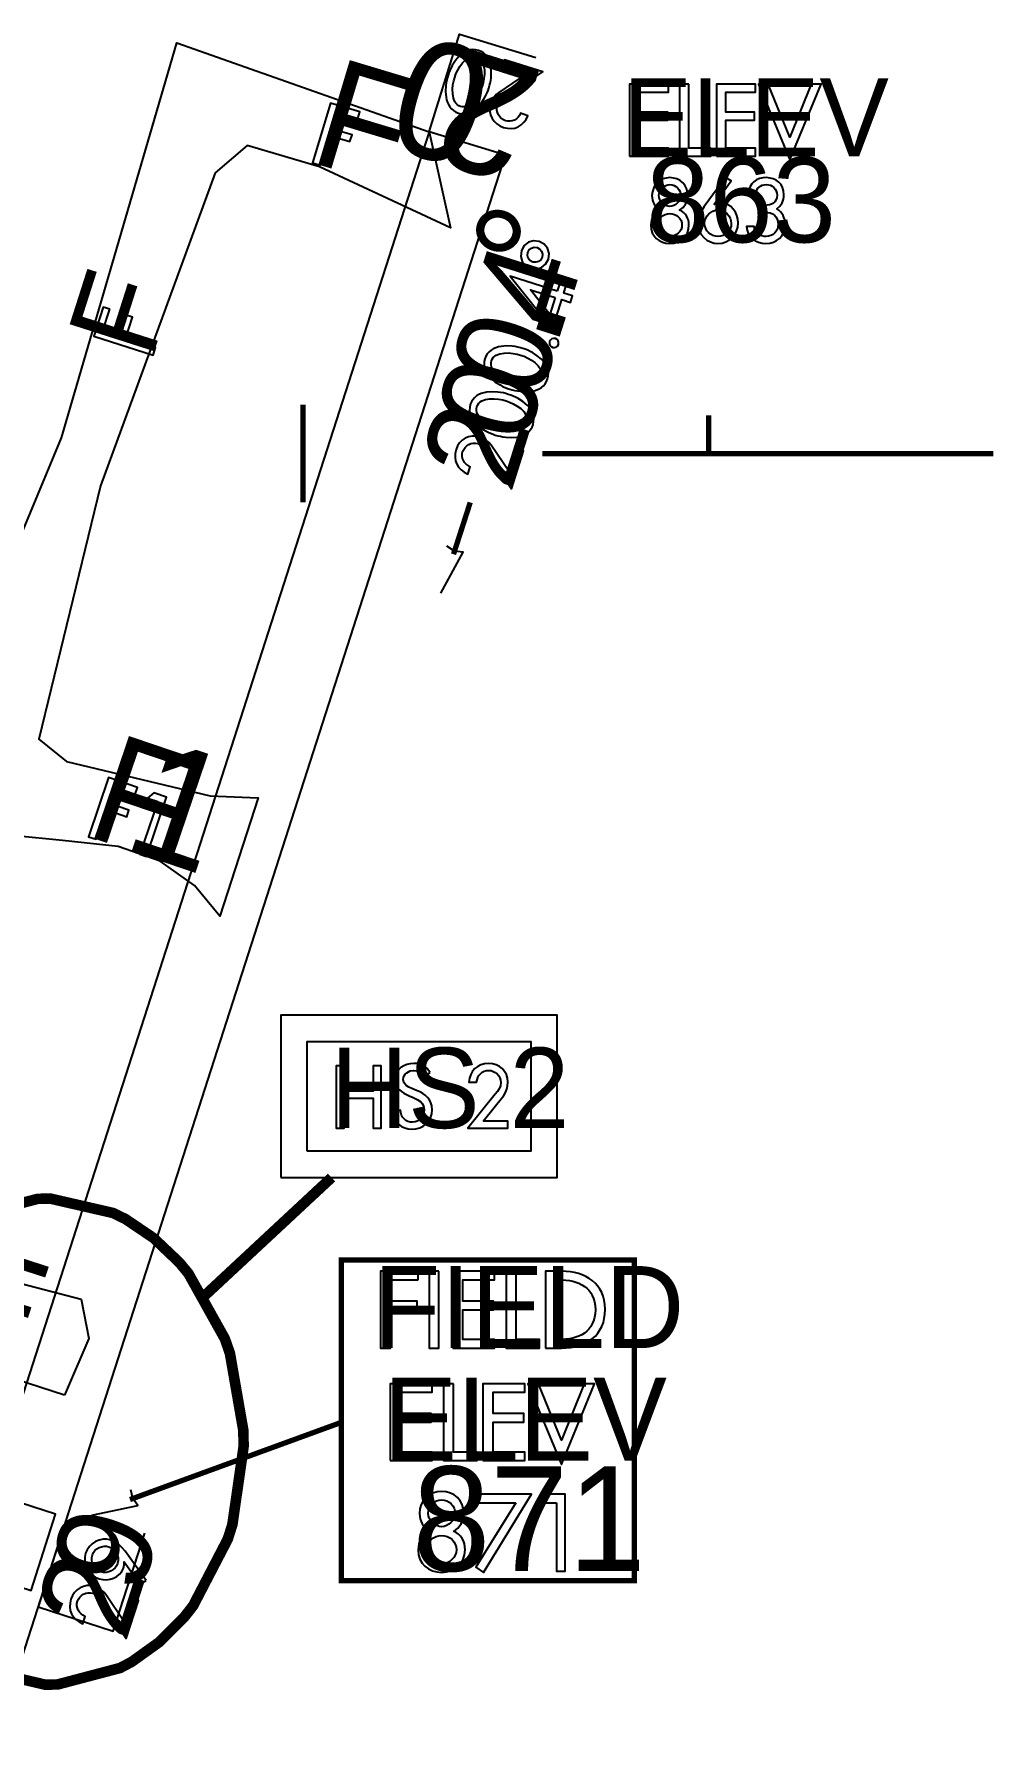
# Model space of a CAD drawing. Extents: x 0.25 to 5.47, y 0.33 to 5.65.
# Drawn here: x 4.146 to 5.13, y 3.494 to 5.235 of the extents above; entities that cross this region are included whole.
import ezdxf

# ---------------------------------------------------------------- set-up
doc = ezdxf.new("R2010")
doc.units = 0
doc.header["$MEASUREMENT"] = 0

msp = doc.modelspace()

# ---------------------------------------------------------------- linework, layer by layer
at = {"color": 254}
for points in [[(4.07124, 4.57487), (4.17432, 4.82194), (4.29221, 5.22586), (4.55013, 5.13487), (4.57221, 5.03678), (4.43821, 5.0989), (4.36415, 5.12082), (4.33128, 5.09278), (4.21431, 4.77289), (4.15126, 4.51389), (4.17931, 4.491), (4.32622, 4.45594), (4.37528, 4.45389), (4.33626, 4.3329), (4.31028, 4.36404), (4.27528, 4.38889), (4.23221, 4.40386), (4.17529, 4.41), (4.12722, 4.41499)], [(4.62819, 5.11083), (4.55013, 5.13487), (4.58128, 5.23486), (4.65918, 5.21083)], [(4.17725, 3.84304), (3.79139, 3.96804)], [(4.12528, 3.95904), (4.19428, 3.94097), (4.20221, 3.90099), (4.17725, 3.84304)], [(4.18261, 3.7264), (4.15056, 3.62625), (4.22721, 3.60151), (4.25944, 3.70167)]]:
    msp.add_lwpolyline(points, dxfattribs=at)
at = {"color": 0}
for points in [[(4.60053, 5.21804), (4.59765, 5.21875), (4.59483, 5.21892), (4.59224, 5.21858), (4.58974, 5.21804), (4.58724, 5.21696), (4.58501, 5.21556), (4.58279, 5.21386), (4.58068, 5.21197), (4.5771, 5.20763), (4.57389, 5.20281), (4.57264, 5.20014), (4.5715, 5.19764), (4.57042, 5.19515), (4.56961, 5.19276), (4.5689, 5.19026), (4.56836, 5.18767), (4.56776, 5.18485), (4.56739, 5.18207), (4.56706, 5.17626), (4.56749, 5.17042), (4.56803, 5.16764), (4.5689, 5.16499), (4.56999, 5.16265), (4.5714, 5.16026), (4.57308, 5.15831), (4.57514, 5.15653), (4.57747, 5.155), (4.58029, 5.15386), (4.58317, 5.15321), (4.58599, 5.15306), (4.5886, 5.15332), (4.59125, 5.15403), (4.59358, 5.15517), (4.59597, 5.15653), (4.59819, 5.15821), (4.60015, 5.16015), (4.60389, 5.16461), (4.60693, 5.1696), (4.60835, 5.1721), (4.60943, 5.17458), (4.6104, 5.17708), (4.61128, 5.17958), (4.61208, 5.18207), (4.61263, 5.18457), (4.61317, 5.18733), (4.6135, 5.19015), (4.61376, 5.19596), (4.61333, 5.20167), (4.61279, 5.20443), (4.61193, 5.20708), (4.61083, 5.20942), (4.60943, 5.21181), (4.60781, 5.21376), (4.60568, 5.21556), (4.60335, 5.21696), (4.60053, 5.21804)], [(4.58236, 5.16069), (4.58057, 5.16151), (4.57889, 5.16265), (4.57747, 5.16401), (4.57639, 5.16558), (4.57497, 5.16943), (4.57433, 5.17378), (4.57417, 5.17833), (4.5746, 5.18278), (4.57542, 5.18696), (4.57639, 5.19054), (4.57764, 5.19401), (4.57943, 5.19792), (4.58165, 5.20182), (4.58431, 5.2054), (4.58735, 5.2085), (4.59071, 5.21072), (4.5925, 5.21137), (4.59446, 5.21181), (4.5964, 5.21181), (4.59847, 5.21137), (4.60042, 5.21056), (4.60194, 5.20942), (4.60335, 5.20806), (4.60444, 5.20638), (4.60596, 5.20264), (4.60667, 5.19835), (4.60667, 5.1939), (4.60622, 5.18929), (4.60558, 5.18511), (4.6046, 5.18164), (4.60319, 5.17817), (4.60151, 5.17432), (4.59928, 5.17042), (4.59651, 5.16667), (4.59347, 5.16347), (4.59011, 5.16124), (4.58832, 5.16054), (4.58637, 5.16026), (4.58442, 5.16026), (4.58236, 5.16069)], [(4.64931, 5.19401), (4.62153, 5.17513), (4.61887, 5.1729), (4.61654, 5.17014), (4.61458, 5.1671), (4.61317, 5.16363), (4.61236, 5.15956), (4.61236, 5.15571), (4.61307, 5.15207), (4.61458, 5.1486), (4.61664, 5.14567), (4.61931, 5.14307), (4.6225, 5.14094), (4.62608, 5.13932), (4.63026, 5.13846), (4.63417, 5.13835), (4.63781, 5.13872), (4.64111, 5.13997), (4.64415, 5.14193), (4.64692, 5.14458), (4.64931, 5.14762), (4.65126, 5.15136), (4.64378, 5.15386), (4.64264, 5.15169), (4.64111, 5.14974), (4.63943, 5.14822), (4.63747, 5.14692), (4.63525, 5.14611), (4.63303, 5.14567), (4.63069, 5.14567), (4.62831, 5.14611), (4.62608, 5.14708), (4.62403, 5.14849), (4.62235, 5.15028), (4.6211, 5.15235), (4.62011, 5.15457), (4.61957, 5.15696), (4.61957, 5.15944), (4.62011, 5.16178), (4.62153, 5.16471), (4.62375, 5.16721), (4.62642, 5.16943), (4.62901, 5.17139), (4.66639, 5.19613), (4.62739, 5.20833), (4.62528, 5.20167), (4.64931, 5.19401)], [(4.75499, 5.10986), (4.79497, 5.10986), (4.79497, 5.11806), (4.7646, 5.11806), (4.7646, 5.14665), (4.79417, 5.14665), (4.79417, 5.15483), (4.7646, 5.15483), (4.7646, 5.17529), (4.79497, 5.17529), (4.79497, 5.18349), (4.75499, 5.18349), (4.75499, 5.10986)], [(4.81569, 5.18349), (4.8061, 5.18349), (4.8061, 5.10986), (4.83822, 5.10986), (4.83822, 5.11806), (4.81569, 5.11806), (4.81569, 5.18349)], [(4.84392, 5.10986), (4.884, 5.10986), (4.884, 5.11806), (4.85346, 5.11806), (4.85346, 5.14665), (4.88303, 5.14665), (4.88303, 5.15483), (4.85346, 5.15483), (4.85346, 5.17529), (4.884, 5.17529), (4.884, 5.18349), (4.84392, 5.18349), (4.84392, 5.10986)], [(4.89692, 5.18349), (4.88683, 5.18349), (4.91889, 5.10612), (4.95096, 5.18349), (4.94081, 5.18349), (4.91889, 5.12929), (4.89692, 5.18349)], [(4.47721, 5.14833), (4.47933, 5.15517), (4.44933, 5.16417), (4.43083, 5.10319), (4.43875, 5.10069), (4.44808, 5.13124), (4.46929, 5.12483), (4.4714, 5.13167), (4.44997, 5.13807), (4.45514, 5.155), (4.47721, 5.14833)], [(3.31044, 1.01557), (4.62819, 5.11083), (4.55013, 5.13487), (3.23236, 1.03944)], [(4.77696, 5.03961), (4.77724, 5.03543), (4.77832, 5.03168), (4.78017, 5.02849), (4.7825, 5.02572), (4.78543, 5.0236), (4.78874, 5.02192), (4.79237, 5.021), (4.79639, 5.02067), (4.80029, 5.021), (4.80404, 5.02192), (4.80735, 5.0236), (4.81011, 5.02572), (4.8125, 5.02849), (4.81429, 5.03168), (4.81543, 5.03543), (4.81581, 5.03961), (4.81569, 5.0421), (4.81526, 5.04443), (4.81446, 5.04665), (4.81347, 5.04889), (4.81207, 5.05067), (4.81044, 5.05236), (4.80849, 5.05376), (4.80626, 5.05485), (4.80985, 5.05751), (4.8125, 5.06099), (4.81347, 5.06293), (4.81418, 5.065), (4.81456, 5.06722), (4.81472, 5.06961), (4.81429, 5.07346), (4.81332, 5.07693), (4.81168, 5.08014), (4.80946, 5.08279), (4.80681, 5.08501), (4.8036, 5.08664), (4.80013, 5.08762), (4.79639, 5.08806), (4.79249, 5.08762), (4.78901, 5.08664), (4.78597, 5.08501), (4.78331, 5.08279), (4.78108, 5.08014), (4.77946, 5.07693), (4.77849, 5.07346), (4.77806, 5.06961), (4.77821, 5.06722), (4.7786, 5.065), (4.77929, 5.06293), (4.78017, 5.06099), (4.78276, 5.05751), (4.78614, 5.05485), (4.78401, 5.05376), (4.78207, 5.05236), (4.78054, 5.05067), (4.77929, 5.04889), (4.77821, 5.04665), (4.7775, 5.04443), (4.77707, 5.0421), (4.77696, 5.03961)], [(4.85308, 5.08806), (4.83128, 5.05832), (4.82889, 5.05447), (4.82682, 5.0504), (4.82596, 5.04818), (4.82542, 5.04596), (4.82497, 5.04362), (4.82487, 5.04124), (4.82531, 5.03711), (4.82656, 5.03321), (4.82844, 5.02974), (4.83111, 5.02669), (4.83415, 5.02414), (4.83778, 5.02225), (4.84153, 5.02111), (4.84554, 5.02067), (4.84988, 5.02111), (4.85374, 5.02235), (4.85721, 5.02431), (4.86029, 5.02681), (4.86279, 5.03), (4.86458, 5.03347), (4.86583, 5.03749), (4.86626, 5.04183), (4.86583, 5.04568), (4.86486, 5.04943), (4.86333, 5.05279), (4.86111, 5.05583), (4.85861, 5.05832), (4.85558, 5.06028), (4.85211, 5.06153), (4.84819, 5.06196), (4.845, 5.06168), (4.84196, 5.06054), (4.84179, 5.06071), (4.85889, 5.08458), (4.85308, 5.08806)], [(4.89361, 5.05251), (4.89638, 5.05251), (4.89903, 5.05208), (4.90136, 5.05111), (4.90332, 5.04969), (4.90483, 5.0479), (4.90608, 5.04568), (4.90679, 5.04308), (4.90707, 5.04025), (4.90679, 5.03776), (4.90625, 5.03543), (4.90517, 5.03321), (4.9036, 5.03142), (4.90181, 5.02983), (4.89974, 5.02875), (4.89735, 5.02806), (4.89486, 5.02778), (4.89264, 5.02794), (4.8904, 5.02849), (4.88846, 5.02929), (4.88667, 5.03043), (4.88514, 5.03196), (4.8839, 5.03364), (4.88292, 5.03569), (4.88249, 5.03792), (4.87472, 5.03792), (4.87528, 5.03418), (4.87651, 5.03082), (4.87847, 5.02778), (4.88086, 5.02528), (4.88374, 5.02333), (4.8871, 5.02192), (4.89057, 5.021), (4.89432, 5.02067), (4.89849, 5.021), (4.90224, 5.02192), (4.90554, 5.0236), (4.90847, 5.02582), (4.91081, 5.0286), (4.91265, 5.03196), (4.91374, 5.03569), (4.91417, 5.03988), (4.91401, 5.04237), (4.91374, 5.04486), (4.91303, 5.0471), (4.91211, 5.04932), (4.91097, 5.05126), (4.90944, 5.05306), (4.90776, 5.05458), (4.90571, 5.05599), (4.9089, 5.05875), (4.91114, 5.06207), (4.91194, 5.06401), (4.91249, 5.06614), (4.91292, 5.06836), (4.91303, 5.07053), (4.91265, 5.07443), (4.91168, 5.0779), (4.91, 5.08083), (4.90793, 5.08333), (4.90517, 5.08529), (4.90207, 5.08681), (4.89876, 5.08762), (4.89501, 5.08806), (4.89128, 5.08778), (4.88792, 5.08697), (4.88487, 5.08572), (4.88222, 5.08388), (4.88015, 5.08154), (4.87831, 5.07878), (4.87706, 5.07542), (4.87625, 5.07167), (4.88417, 5.07167), (4.8846, 5.07374), (4.88542, 5.07557), (4.88639, 5.0771), (4.88764, 5.07835), (4.88906, 5.07943), (4.89085, 5.08029), (4.89264, 5.08068), (4.89475, 5.08094), (4.89708, 5.08068), (4.89914, 5.08014), (4.9011, 5.07915), (4.90278, 5.07781), (4.90403, 5.07622), (4.90517, 5.07443), (4.90571, 5.07221), (4.90597, 5.06999), (4.90571, 5.06722), (4.90483, 5.065), (4.90375, 5.06332), (4.90224, 5.06196), (4.90028, 5.06082), (4.89822, 5.06011), (4.89583, 5.05974), (4.89333, 5.05957), (4.89361, 5.05251)], [(4.79639, 5.08094), (4.79861, 5.08068), (4.80067, 5.08003), (4.80251, 5.07904), (4.80414, 5.07764), (4.80556, 5.07596), (4.80664, 5.074), (4.80735, 5.07194), (4.80761, 5.06961), (4.80735, 5.06765), (4.80664, 5.06569), (4.80556, 5.06375), (4.80404, 5.06207), (4.80236, 5.06054), (4.8004, 5.05946), (4.79844, 5.05875), (4.79639, 5.05849), (4.79432, 5.05875), (4.79221, 5.05946), (4.79042, 5.06054), (4.78874, 5.06207), (4.78722, 5.06375), (4.78614, 5.06569), (4.78543, 5.06765), (4.78515, 5.06961), (4.78543, 5.07194), (4.78614, 5.074), (4.78711, 5.07596), (4.78847, 5.07764), (4.79015, 5.07904), (4.7921, 5.08003), (4.79417, 5.08068), (4.79639, 5.08094)], [(4.79639, 5.05138), (4.79878, 5.05111), (4.801, 5.0504), (4.80317, 5.04943), (4.80501, 5.0479), (4.80653, 5.04622), (4.80778, 5.04417), (4.80849, 5.04194), (4.80875, 5.03961), (4.80849, 5.03722), (4.80778, 5.035), (4.80653, 5.03304), (4.80501, 5.03125), (4.80306, 5.02983), (4.801, 5.02875), (4.79878, 5.02806), (4.79639, 5.02778), (4.79406, 5.02806), (4.79183, 5.02875), (4.78971, 5.02983), (4.78776, 5.03125), (4.78624, 5.03304), (4.785, 5.035), (4.78418, 5.03722), (4.78401, 5.03961), (4.78418, 5.04194), (4.785, 5.04417), (4.78624, 5.04622), (4.78776, 5.0479), (4.78961, 5.04943), (4.79167, 5.0504), (4.79406, 5.05111), (4.79639, 5.05138)], [(4.84554, 5.02778), (4.84293, 5.02806), (4.84028, 5.02886), (4.83806, 5.03017), (4.83599, 5.03179), (4.83431, 5.03375), (4.83306, 5.03614), (4.83225, 5.03874), (4.83192, 5.04139), (4.83225, 5.04406), (4.83306, 5.04656), (4.83442, 5.04878), (4.8361, 5.05083), (4.83822, 5.05251), (4.84044, 5.05376), (4.84293, 5.05458), (4.84554, 5.05485), (4.84804, 5.05474), (4.85053, 5.05387), (4.85275, 5.05263), (4.85487, 5.051), (4.85667, 5.04889), (4.85792, 5.04656), (4.85872, 5.04389), (4.85915, 5.04096), (4.85889, 5.03836), (4.85807, 5.03581), (4.85667, 5.03364), (4.85499, 5.03168), (4.85292, 5.03), (4.85069, 5.02875), (4.84819, 5.02806), (4.84554, 5.02778)], [(4.64458, 5.01335), (4.64388, 5.00749), (4.6454, 5.00239), (4.64887, 4.99804), (4.65403, 4.99528), (4.65989, 4.99457), (4.66515, 4.9961), (4.66932, 4.99946), (4.6721, 5.00456), (4.67279, 5.01058), (4.67139, 5.01585), (4.66792, 5.02001), (4.66276, 5.02279), (4.65696, 5.02349), (4.65169, 5.02208), (4.64735, 5.01861), (4.64458, 5.01335)], [(4.66569, 5.00667), (4.66428, 5.00401), (4.66194, 5.00222), (4.65918, 5.00142), (4.65608, 5.00168), (4.65332, 5.00319), (4.65153, 5.00553), (4.65072, 5.00836), (4.65099, 5.01139), (4.6525, 5.01406), (4.65483, 5.01594), (4.65767, 5.01682), (4.66069, 5.01639), (4.66347, 5.01497), (4.66525, 5.01264), (4.66596, 5.00971), (4.66569, 5.00667)], [(4.68126, 4.97206), (4.63303, 4.98736), (4.67626, 4.93306), (4.68582, 4.96322), (4.69488, 4.96029), (4.69694, 4.96707), (4.68793, 4.96983), (4.69015, 4.97694), (4.68349, 4.979), (4.68126, 4.97206)], [(4.67904, 4.96528), (4.67361, 4.94792), (4.65375, 4.97319), (4.65386, 4.97331), (4.67904, 4.96528)], [(4.22364, 4.95361), (4.21679, 4.95568), (4.20725, 4.926), (4.26807, 4.90653), (4.27056, 4.91444), (4.24013, 4.92404), (4.24696, 4.94526), (4.24029, 4.94749), (4.23346, 4.92626), (4.21653, 4.93164), (4.22364, 4.95361)], [(4.67139, 4.88238), (4.67193, 4.88525), (4.67219, 4.88807), (4.67193, 4.89068), (4.67122, 4.89318), (4.67014, 4.89567), (4.66889, 4.89789), (4.66721, 4.90012), (4.66525, 4.90224), (4.66081, 4.90582), (4.65597, 4.90901), (4.65349, 4.91026), (4.65099, 4.91151), (4.64849, 4.91249), (4.646, 4.91336), (4.64361, 4.91401), (4.64094, 4.91461), (4.63818, 4.91515), (4.63525, 4.91558), (4.62944, 4.91585), (4.62375, 4.91542), (4.62099, 4.91488), (4.61833, 4.91401), (4.61583, 4.91292), (4.61361, 4.91151), (4.61154, 4.90989), (4.60969, 4.90776), (4.60835, 4.90543), (4.60721, 4.90261), (4.60656, 4.89974), (4.60639, 4.89692), (4.60667, 4.89432), (4.60736, 4.89182), (4.60835, 4.88932), (4.60969, 4.88693), (4.61139, 4.88487), (4.61333, 4.88276), (4.61778, 4.87901), (4.62278, 4.87597), (4.62528, 4.87457), (4.62793, 4.87349), (4.63043, 4.8725), (4.63276, 4.87169), (4.63525, 4.87099), (4.63792, 4.87028), (4.64057, 4.86985), (4.64344, 4.86947), (4.64914, 4.86914), (4.65483, 4.86957), (4.65767, 4.87011), (4.66026, 4.87099), (4.66276, 4.87207), (4.66499, 4.87349), (4.6671, 4.87517), (4.66872, 4.87722), (4.67031, 4.87956), (4.67139, 4.88238)], [(4.61388, 4.90056), (4.61475, 4.9025), (4.61583, 4.90403), (4.61724, 4.90543), (4.61887, 4.90653), (4.62261, 4.90793), (4.62696, 4.90864), (4.63151, 4.90875), (4.63612, 4.90831), (4.64031, 4.9075), (4.64378, 4.90653), (4.64725, 4.90528), (4.6511, 4.90349), (4.655, 4.90126), (4.65875, 4.8986), (4.66178, 4.89556), (4.66401, 4.89219), (4.66471, 4.8904), (4.66499, 4.88846), (4.66499, 4.8865), (4.66461, 4.88444), (4.66374, 4.88249), (4.66265, 4.88097), (4.66124, 4.87956), (4.65972, 4.87847), (4.65582, 4.87706), (4.65169, 4.87625), (4.64708, 4.87625), (4.64264, 4.87668), (4.63846, 4.8775), (4.63487, 4.87847), (4.6314, 4.87972), (4.6275, 4.8814), (4.62358, 4.88374), (4.61985, 4.88639), (4.61681, 4.88943), (4.61458, 4.89279), (4.61388, 4.89458), (4.6135, 4.89654), (4.6135, 4.89849), (4.61388, 4.90056)], [(4.67344, 4.92031), (4.67333, 4.91835), (4.67378, 4.91667), (4.67486, 4.91515), (4.67654, 4.91428), (4.67833, 4.91417), (4.68012, 4.91461), (4.68153, 4.91569), (4.68251, 4.91737), (4.68261, 4.91932), (4.68207, 4.92096), (4.68099, 4.92236), (4.67947, 4.92333), (4.67751, 4.92344), (4.67583, 4.92307), (4.67443, 4.92182), (4.67344, 4.92031)], [(4.65653, 4.83539), (4.65707, 4.83832), (4.65733, 4.8411), (4.65707, 4.84375), (4.65642, 4.8464), (4.65543, 4.84874), (4.65403, 4.85113), (4.65235, 4.85335), (4.65039, 4.85525), (4.646, 4.85906), (4.64111, 4.86208), (4.63861, 4.8635), (4.63612, 4.86458), (4.63363, 4.86556), (4.63113, 4.86637), (4.62875, 4.86708), (4.62608, 4.86778), (4.62332, 4.86833), (4.62044, 4.8686), (4.61458, 4.86903), (4.60889, 4.86849), (4.60612, 4.86789), (4.60346, 4.86708), (4.60097, 4.8661), (4.59874, 4.86475), (4.59668, 4.8629), (4.59483, 4.86094), (4.59347, 4.85861), (4.59233, 4.85585), (4.59169, 4.85292), (4.59153, 4.85015), (4.59179, 4.8475), (4.5925, 4.84483), (4.59347, 4.8425), (4.59483, 4.84011), (4.59651, 4.83789), (4.59847, 4.83583), (4.60292, 4.83225), (4.60792, 4.82915), (4.6104, 4.82781), (4.61307, 4.82667), (4.61556, 4.82557), (4.61789, 4.82471), (4.62044, 4.824), (4.62304, 4.82346), (4.62571, 4.82292), (4.62864, 4.82249), (4.63433, 4.82221), (4.64014, 4.82275), (4.64279, 4.82335), (4.6454, 4.82417), (4.64789, 4.82531), (4.65012, 4.82667), (4.65224, 4.82835), (4.65386, 4.8304), (4.65543, 4.83279), (4.65653, 4.83539)], [(4.59901, 4.85374), (4.59988, 4.85558), (4.60097, 4.85721), (4.60238, 4.85861), (4.604, 4.8596), (4.60781, 4.86111), (4.61208, 4.86182), (4.61664, 4.86182), (4.62125, 4.86139), (4.62543, 4.86068), (4.6289, 4.85969), (4.63238, 4.85846), (4.63624, 4.85667), (4.64014, 4.85444), (4.64388, 4.85178), (4.64692, 4.84874), (4.64914, 4.84526), (4.64985, 4.84347), (4.65012, 4.84169), (4.65012, 4.83957), (4.64974, 4.83762), (4.64887, 4.83572), (4.64779, 4.83404), (4.64638, 4.83279), (4.64486, 4.83165), (4.64111, 4.83014), (4.63683, 4.82943), (4.63222, 4.82943), (4.62776, 4.82986), (4.62358, 4.83057), (4.62001, 4.83154), (4.61654, 4.83279), (4.61263, 4.83458), (4.60872, 4.83681), (4.60499, 4.83946), (4.60194, 4.8425), (4.59972, 4.84597), (4.59901, 4.84776), (4.59864, 4.84972), (4.59864, 4.85167), (4.59901, 4.85374)], [(4.63238, 4.78668), (4.61361, 4.81456), (4.61128, 4.81722), (4.60846, 4.81961), (4.60542, 4.8215), (4.60211, 4.82292), (4.59804, 4.82374), (4.59418, 4.82374), (4.59044, 4.82308), (4.58708, 4.8215), (4.58404, 4.81944), (4.58138, 4.81679), (4.57932, 4.81358), (4.57781, 4.80985), (4.57682, 4.80583), (4.57667, 4.80192), (4.57721, 4.79833), (4.57844, 4.79497), (4.58029, 4.79194), (4.5829, 4.78917), (4.5861, 4.78678), (4.58985, 4.78472), (4.59224, 4.79237), (4.59, 4.79346), (4.58822, 4.79486), (4.58653, 4.79665), (4.58529, 4.79861), (4.58442, 4.80083), (4.58404, 4.80306), (4.58404, 4.80539), (4.58442, 4.80778), (4.58556, 4.81), (4.58697, 4.81196), (4.5886, 4.81375), (4.59071, 4.815), (4.59293, 4.81597), (4.59526, 4.81651), (4.59776, 4.81651), (4.60026, 4.81597), (4.60319, 4.81456), (4.60568, 4.81233), (4.60781, 4.80974), (4.60969, 4.80697), (4.63444, 4.76975), (4.64681, 4.80875), (4.63997, 4.81082), (4.63238, 4.78668)], [(0.817762, 4.71983), (4.14318, 3.64307), (4.16818, 3.72114), (0.842774, 4.7979)], [(4.56222, 4.66292), (4.58512, 4.70486), (4.57622, 4.70594), (4.56819, 4.71099)], [(4.24972, 4.45763), (4.25196, 4.46446), (4.22239, 4.47444), (4.20182, 4.41401), (4.20975, 4.4114), (4.21983, 4.44168), (4.241, 4.43446), (4.24333, 4.44114), (4.22222, 4.44835), (4.22792, 4.46511), (4.24972, 4.45763)], [(4.27279, 4.44987), (4.25456, 4.39611), (4.26124, 4.39388), (4.28179, 4.45432), (4.26878, 4.45876), (4.26221, 4.45344), (4.27279, 4.44987)], [(4.53901, 3.96083), (4.53901, 3.96957), (4.50043, 3.96957), (4.50043, 3.89094), (4.51069, 3.89094), (4.51069, 3.93028), (4.53803, 3.93028), (4.53803, 3.93901), (4.51069, 3.93901), (4.51069, 3.96083), (4.53901, 3.96083)], [(4.56028, 3.96957), (4.55013, 3.96957), (4.55013, 3.89094), (4.56028, 3.89094), (4.56028, 3.96957)], [(4.57433, 3.89094), (4.61708, 3.89094), (4.61708, 3.89974), (4.58458, 3.89974), (4.58458, 3.93028), (4.6161, 3.93028), (4.6161, 3.93901), (4.58458, 3.93901), (4.58458, 3.96083), (4.61708, 3.96083), (4.61708, 3.96957), (4.57433, 3.96957), (4.57433, 3.89094)], [(4.63917, 3.96957), (4.6289, 3.96957), (4.6289, 3.89094), (4.66303, 3.89094), (4.66303, 3.89974), (4.63917, 3.89974), (4.63917, 3.96957)], [(4.66917, 3.89094), (4.68554, 3.89094), (4.69015, 3.89128), (4.69461, 3.89165), (4.69889, 3.89236), (4.7029, 3.89344), (4.70692, 3.89486), (4.71056, 3.89654), (4.71403, 3.89849), (4.71724, 3.90072), (4.72017, 3.90332), (4.72265, 3.90625), (4.72488, 3.90956), (4.72678, 3.91303), (4.72835, 3.9171), (4.72933, 3.92122), (4.72999, 3.92583), (4.73025, 3.93072), (4.72999, 3.93544), (4.72933, 3.94), (4.72819, 3.94401), (4.72667, 3.94792), (4.72488, 3.95139), (4.7225, 3.95458), (4.72, 3.95751), (4.71707, 3.96001), (4.71386, 3.96224), (4.71039, 3.96419), (4.70682, 3.96582), (4.7029, 3.96724), (4.69889, 3.96821), (4.69472, 3.96892), (4.69026, 3.96946), (4.68582, 3.96957), (4.66917, 3.96957), (4.66917, 3.89094)], [(4.67947, 3.96083), (4.68278, 3.96083), (4.68653, 3.96072), (4.69015, 3.96039), (4.69374, 3.96001), (4.6971, 3.95931), (4.70031, 3.95833), (4.70344, 3.95725), (4.70628, 3.95583), (4.70904, 3.95415), (4.71137, 3.95221), (4.7136, 3.95014), (4.71544, 3.94764), (4.71707, 3.94488), (4.71832, 3.94168), (4.71929, 3.93821), (4.71983, 3.93446), (4.72017, 3.93028), (4.71983, 3.92611), (4.71929, 3.92236), (4.71832, 3.91889), (4.71707, 3.91585), (4.71544, 3.91303), (4.7136, 3.91054), (4.71137, 3.90831), (4.70904, 3.90642), (4.70628, 3.90474), (4.70344, 3.90332), (4.70031, 3.90224), (4.6971, 3.90126), (4.69374, 3.90056), (4.69015, 3.90012), (4.68653, 3.89985), (4.68278, 3.89974), (4.67947, 3.89974), (4.67947, 3.96083)], [(4.51042, 3.7761), (4.55317, 3.7761), (4.55317, 3.78472), (4.52067, 3.78472), (4.52067, 3.81526), (4.55225, 3.81526), (4.55225, 3.824), (4.52067, 3.824), (4.52067, 3.84581), (4.55317, 3.84581), (4.55317, 3.8546), (4.51042, 3.8546), (4.51042, 3.7761)], [(4.57514, 3.8546), (4.565, 3.8546), (4.565, 3.7761), (4.59918, 3.7761), (4.59918, 3.78472), (4.57514, 3.78472), (4.57514, 3.8546)], [(4.60525, 3.7761), (4.64806, 3.7761), (4.64806, 3.78472), (4.61556, 3.78472), (4.61556, 3.81526), (4.64708, 3.81526), (4.64708, 3.824), (4.61556, 3.824), (4.61556, 3.84581), (4.64806, 3.84581), (4.64806, 3.8546), (4.60525, 3.8546), (4.60525, 3.7761)], [(4.66194, 3.8546), (4.6511, 3.8546), (4.68544, 3.77208), (4.71946, 3.8546), (4.70876, 3.8546), (4.68544, 3.79682), (4.66194, 3.8546)], [(4.20529, 3.72), (4.25222, 3.72999), (4.24724, 3.73708), (4.24528, 3.7461)], [(4.53901, 3.68485), (4.53944, 3.67974), (4.54085, 3.67513), (4.54308, 3.67122), (4.54596, 3.66792), (4.54958, 3.66515), (4.5536, 3.66319), (4.55821, 3.66211), (4.56304, 3.66168), (4.56793, 3.66211), (4.57237, 3.66319), (4.57656, 3.66515), (4.58003, 3.66792), (4.5829, 3.67122), (4.58512, 3.67513), (4.58653, 3.67974), (4.58697, 3.68485), (4.58681, 3.68793), (4.58626, 3.69081), (4.58529, 3.69374), (4.58404, 3.69624), (4.58236, 3.69862), (4.5804, 3.70068), (4.5779, 3.70236), (4.57531, 3.70361), (4.57958, 3.70692), (4.5829, 3.71126), (4.58404, 3.7136), (4.58485, 3.71625), (4.58539, 3.71892), (4.58556, 3.72179), (4.58512, 3.72667), (4.58388, 3.73096), (4.58182, 3.73486), (4.57915, 3.73807), (4.57585, 3.74083), (4.57194, 3.74278), (4.56765, 3.74403), (4.56304, 3.74447), (4.55832, 3.74403), (4.55404, 3.74278), (4.55013, 3.74083), (4.54682, 3.73807), (4.54417, 3.73486), (4.54221, 3.73096), (4.54085, 3.72667), (4.54042, 3.72179), (4.54069, 3.71892), (4.54112, 3.71625), (4.54194, 3.7136), (4.54308, 3.71126), (4.54622, 3.70692), (4.5504, 3.70361), (4.54779, 3.70236), (4.54542, 3.70068), (4.54346, 3.69862), (4.54194, 3.69624), (4.54069, 3.69374), (4.53971, 3.69081), (4.53917, 3.68793), (4.53901, 3.68485)], [(4.56304, 3.73583), (4.56569, 3.7354), (4.56819, 3.73469), (4.57053, 3.73335), (4.57264, 3.73167), (4.57433, 3.7296), (4.57568, 3.72721), (4.57656, 3.72472), (4.57682, 3.72179), (4.57656, 3.71946), (4.57557, 3.71696), (4.57433, 3.71474), (4.57249, 3.71262), (4.57042, 3.71083), (4.56803, 3.70942), (4.56554, 3.7085), (4.56304, 3.70817), (4.56044, 3.7085), (4.55794, 3.70942), (4.55572, 3.71083), (4.5535, 3.71262), (4.55181, 3.71474), (4.5504, 3.71696), (4.54943, 3.71946), (4.54915, 3.72179), (4.54943, 3.72472), (4.55029, 3.72721), (4.55165, 3.7296), (4.55333, 3.73167), (4.55539, 3.73335), (4.55778, 3.73469), (4.56028, 3.7354), (4.56304, 3.73583)], [(4.63872, 3.73292), (4.59804, 3.66694), (4.60568, 3.66168), (4.65474, 3.74154), (4.59804, 3.74154), (4.59804, 3.73292), (4.63872, 3.73292)], [(4.68039, 3.73292), (4.68039, 3.66303), (4.68918, 3.66303), (4.68918, 3.74154), (4.6721, 3.74154), (4.66667, 3.73292), (4.68039, 3.73292)], [(4.26085, 3.65349), (4.23931, 3.68332), (4.23639, 3.68679), (4.23307, 3.69), (4.23112, 3.69151), (4.22917, 3.69276), (4.22711, 3.69374), (4.22488, 3.69472), (4.22081, 3.69553), (4.21679, 3.69553), (4.21278, 3.69472), (4.20915, 3.69319), (4.20583, 3.69097), (4.2029, 3.68821), (4.20068, 3.68485), (4.199, 3.68126), (4.19808, 3.67708), (4.19808, 3.6729), (4.19889, 3.66906), (4.20042, 3.66542), (4.20264, 3.66211), (4.2054, 3.65918), (4.20888, 3.65679), (4.21289, 3.65517), (4.21669, 3.65429), (4.22043, 3.65403), (4.22418, 3.65457), (4.22765, 3.65571), (4.23096, 3.65733), (4.23372, 3.65972), (4.23594, 3.66265), (4.23763, 3.66612), (4.23833, 3.66932), (4.23833, 3.67236), (4.2385, 3.67253), (4.25472, 3.64947), (4.26085, 3.65349)], [(4.56304, 3.69943), (4.56597, 3.69917), (4.56874, 3.69835), (4.57124, 3.69694), (4.57362, 3.69526), (4.57557, 3.69303), (4.57693, 3.69054), (4.5779, 3.68793), (4.57835, 3.68485), (4.5779, 3.68207), (4.57693, 3.67931), (4.57542, 3.67681), (4.57346, 3.67469), (4.57124, 3.6729), (4.56863, 3.67156), (4.56581, 3.67068), (4.56304, 3.67031), (4.56011, 3.67068), (4.55735, 3.67156), (4.55474, 3.6729), (4.55251, 3.67469), (4.55057, 3.67681), (4.54904, 3.67931), (4.54807, 3.68207), (4.54779, 3.68485), (4.54807, 3.68793), (4.54904, 3.69054), (4.5504, 3.69303), (4.55236, 3.69526), (4.55474, 3.69694), (4.55724, 3.69835), (4.56, 3.69917), (4.56304, 3.69943)], [(4.23167, 3.67085), (4.23058, 3.66846), (4.22917, 3.66639), (4.22721, 3.66461), (4.22515, 3.66319), (4.22265, 3.66211), (4.22, 3.66151), (4.21733, 3.66151), (4.21457, 3.66211), (4.21208, 3.66319), (4.20985, 3.66471), (4.20806, 3.66667), (4.20665, 3.66889), (4.20583, 3.67139), (4.20529, 3.67404), (4.20529, 3.67681), (4.20594, 3.67958), (4.20692, 3.68197), (4.2085, 3.68403), (4.21039, 3.68571), (4.21278, 3.68707), (4.21511, 3.68793), (4.21778, 3.68847), (4.22026, 3.68847), (4.22276, 3.68793), (4.22526, 3.68679), (4.22738, 3.68544), (4.22917, 3.6836), (4.23068, 3.68153), (4.23167, 3.67904), (4.23221, 3.67638), (4.23221, 3.67378), (4.23167, 3.67085)], [(4.2385, 3.61094), (4.21972, 3.63889), (4.2175, 3.64154), (4.21474, 3.64388), (4.21164, 3.64567), (4.20833, 3.64708), (4.20432, 3.64806), (4.20042, 3.64806), (4.19667, 3.64735), (4.19336, 3.64583), (4.19026, 3.64378), (4.18767, 3.64111), (4.18554, 3.63792), (4.18386, 3.63433), (4.18306, 3.63015), (4.18278, 3.62642), (4.18332, 3.62261), (4.18457, 3.61931), (4.18653, 3.61626), (4.18901, 3.6135), (4.19222, 3.61111), (4.19596, 3.60915), (4.19835, 3.61664), (4.19624, 3.61778), (4.19428, 3.61931), (4.19265, 3.62099), (4.19151, 3.62294), (4.19054, 3.62517), (4.19015, 3.62739), (4.19015, 3.62972), (4.19069, 3.63211), (4.19168, 3.63433), (4.19303, 3.63639), (4.19488, 3.63807), (4.19694, 3.63932), (4.19917, 3.64031), (4.20156, 3.64085), (4.20404, 3.64085), (4.20654, 3.64031), (4.20931, 3.63872), (4.21181, 3.63667), (4.21403, 3.634), (4.21582, 3.63124), (4.2404, 3.59392), (4.25293, 3.63276), (4.24625, 3.63499), (4.2385, 3.61094)]]:
    msp.add_lwpolyline(points, dxfattribs=at)
for points in [[(4.42122, 4.80583, 0.005417, 0.005417, 0), (4.42122, 4.85585, 0.005417, 0.005417, 0)], [(4.8361, 4.80485, 0.005417, 0.005417, 0), (4.8361, 4.84483, 0.005417, 0.005417, 0)], [(4.42122, 4.75586, 0.005417, 0.005417, 0), (4.42122, 4.80583, 0.005417, 0.005417, 0)], [(4.66612, 4.80583, 0.005417, 0.005417, 0), (5.12706, 4.80583, 0.005417, 0.005417, 0)], [(4.59224, 4.75586, 0.005417, 0.005417, 0), (4.57514, 4.7029, 0.005417, 0.005417, 0)], [(4.46029, 3.98096, 0.005417, 0.005417, 0), (4.76014, 3.98096, 0.005417, 0.005417, 0), (4.76014, 3.65306, 0.005417, 0.005417, 0), (4.46029, 3.65306, 0.005417, 0.005417, 0), (4.46029, 3.98096, 0.005417, 0.005417, 0)], [(4.24431, 3.73611, 0.005417, 0.005417, 0), (4.46029, 3.815, 0.005417, 0.005417, 0)]]:
    msp.add_lwpolyline(points, format="xyseb", dxfattribs=at)
at = {"color": 44}
for points in [[(4.3986, 4.06543), (4.68126, 4.06543), (4.68126, 4.23156), (4.3986, 4.23156), (4.3986, 4.06543)], [(4.42557, 4.09233), (4.42557, 4.20443), (4.65429, 4.20443), (4.65429, 4.09233), (4.42557, 4.09233)], [(4.46332, 4.15375), (4.46332, 4.17974), (4.45514, 4.17974), (4.45514, 4.116), (4.46332, 4.116), (4.46332, 4.14665), (4.49289, 4.14665), (4.49289, 4.116), (4.50125, 4.116), (4.50125, 4.17974), (4.49289, 4.17974), (4.49289, 4.15375), (4.46332, 4.15375)], [(4.55126, 4.17279), (4.54969, 4.17503), (4.54807, 4.17681), (4.54622, 4.1785), (4.54417, 4.17974), (4.5421, 4.18083), (4.53971, 4.18153), (4.53722, 4.18197), (4.53456, 4.18207), (4.53097, 4.18181), (4.5275, 4.1811), (4.52431, 4.17974), (4.52138, 4.1779), (4.51904, 4.17557), (4.51719, 4.17279), (4.51594, 4.16943), (4.51557, 4.16569), (4.51585, 4.16249), (4.51665, 4.15972), (4.51807, 4.15733), (4.51986, 4.15517), (4.52192, 4.15332), (4.52447, 4.15181), (4.52696, 4.15039), (4.52974, 4.14903), (4.53401, 4.14725), (4.53803, 4.14529), (4.54167, 4.14279), (4.54308, 4.14111), (4.54417, 4.13932), (4.54486, 4.13721), (4.54497, 4.13471), (4.54486, 4.13222), (4.54417, 4.12989), (4.54318, 4.12765), (4.54183, 4.12571), (4.53999, 4.12418), (4.53803, 4.12294), (4.53581, 4.12224), (4.53331, 4.12196), (4.53082, 4.12207), (4.52849, 4.12278), (4.52636, 4.12392), (4.52458, 4.12543), (4.52289, 4.12722), (4.52181, 4.12929), (4.52111, 4.13178), (4.52083, 4.13433), (4.51264, 4.13265), (4.51346, 4.1289), (4.51486, 4.12543), (4.51682, 4.12235), (4.51932, 4.11974), (4.52208, 4.11762), (4.52539, 4.1161), (4.52886, 4.11513), (4.53267, 4.11486), (4.53678, 4.11513), (4.54069, 4.11626), (4.54417, 4.11789), (4.54719, 4.12028), (4.54969, 4.12321), (4.55165, 4.12651), (4.5529, 4.13043), (4.55333, 4.13471), (4.55306, 4.13861), (4.55208, 4.14193), (4.55057, 4.14486), (4.54861, 4.14735), (4.54622, 4.14958), (4.54362, 4.15136), (4.54058, 4.15306), (4.53722, 4.15446), (4.53267, 4.15642), (4.52957, 4.15776), (4.52681, 4.15972), (4.52556, 4.16097), (4.52458, 4.16238), (4.52403, 4.1639), (4.52376, 4.16569), (4.52403, 4.16775), (4.52474, 4.1696), (4.52582, 4.17122), (4.52724, 4.17253), (4.53071, 4.17443), (4.53444, 4.17503), (4.53776, 4.17469), (4.54042, 4.17344), (4.54275, 4.17156), (4.5446, 4.16889), (4.55126, 4.17279)], [(4.60542, 4.12304), (4.62642, 4.14947), (4.62819, 4.15235), (4.62956, 4.15571), (4.63043, 4.15929), (4.63069, 4.16292), (4.63043, 4.16694), (4.62918, 4.17068), (4.62739, 4.17404), (4.625, 4.17681), (4.62207, 4.17904), (4.61876, 4.18072), (4.61501, 4.18181), (4.61111, 4.18207), (4.60693, 4.18181), (4.60319, 4.18083), (4.59988, 4.17914), (4.59706, 4.17692), (4.59472, 4.17415), (4.59278, 4.17096), (4.59153, 4.16721), (4.59071, 4.16303), (4.59874, 4.16303), (4.59918, 4.16542), (4.59988, 4.16775), (4.60113, 4.16971), (4.60265, 4.17156), (4.60444, 4.17307), (4.60639, 4.17415), (4.60872, 4.17486), (4.61111, 4.17503), (4.6135, 4.17486), (4.61583, 4.17404), (4.61789, 4.1729), (4.61985, 4.17139), (4.62136, 4.1696), (4.62261, 4.16737), (4.62332, 4.16499), (4.62358, 4.16249), (4.62321, 4.15929), (4.62181, 4.15625), (4.62001, 4.15349), (4.61789, 4.15082), (4.58985, 4.116), (4.63069, 4.116), (4.63069, 4.12304), (4.60542, 4.12304)]]:
    msp.add_lwpolyline(points, dxfattribs=at)
for points in [[(4.31999, 3.94401, 0.010833, 0.010833, 0), (4.45042, 4.06543, 0.010833, 0.010833, 0)], [(4.09315, 3.56185, 0.010833, 0.010833, 0), (4.15733, 3.54688, 0.010833, 0.010833, 0), (4.1639, 3.54693, 0.010833, 0.010833, 0), (4.17046, 3.54704, 0.010833, 0.010833, 0), (4.23421, 3.56386, 0.010833, 0.010833, 0), (4.24029, 3.56706, 0.010833, 0.010833, 0), (4.24625, 3.57026, 0.010833, 0.010833, 0), (4.27447, 3.5905, 0.010833, 0.010833, 0), (4.29986, 3.616, 0.010833, 0.010833, 0), (4.30447, 3.62181, 0.010833, 0.010833, 0), (4.30897, 3.62765, 0.010833, 0.010833, 0), (4.34424, 3.69553, 0.010833, 0.010833, 0), (4.34668, 3.70307, 0.010833, 0.010833, 0), (4.34907, 3.71067, 0.010833, 0.010833, 0), (4.36051, 3.79021, 0.010833, 0.010833, 0), (4.3604, 3.79833, 0.010833, 0.010833, 0), (4.36029, 3.80653, 0.010833, 0.010833, 0), (4.34651, 3.88569, 0.010833, 0.010833, 0), (4.34392, 3.89318, 0.010833, 0.010833, 0), (4.34125, 3.90072, 0.010833, 0.010833, 0), (4.30404, 3.96739, 0.010833, 0.010833, 0), (4.29932, 3.97304, 0.010833, 0.010833, 0), (4.2946, 3.97874, 0.010833, 0.010833, 0), (4.2685, 4.00353, 0.010833, 0.010833, 0), (4.23969, 4.023, 0.010833, 0.010833, 0), (4.23361, 4.02599, 0.010833, 0.010833, 0), (4.22743, 4.02908, 0.010833, 0.010833, 0), (4.16325, 4.04383, 0.010833, 0.010833, 0), (4.15668, 4.04372, 0.010833, 0.010833, 0), (4.15012, 4.04368, 0.010833, 0.010833, 0), (4.08632, 4.02701, 0.010833, 0.010833, 0)]]:
    msp.add_lwpolyline(points, format="xyseb", dxfattribs=at)

# ---------------------------------------------------------------- texts
at = {"color": 0}
for s, height, rotation, p in [('0', 0.120114, 162.433, (4.62333, 5.20964)), ('F', 0.111626, 343.232, (4.42522, 5.10483)), ('2', 0.120114, 162.433, (4.67018, 5.19483)), ('°', 0.113725, 72.4079, (4.70004, 4.97678)), ('4', 0.097479, 72.4075, (4.68518, 4.9299)), ('F', 0.090935, 72.2642, (4.26625, 4.90088)), ('0', 0.097479, 72.4075, (4.6629, 4.85954)), ('.', 0.162464, 72.4072, (4.67776, 4.90649)), ('0', 0.097479, 72.4075, (4.64804, 4.81272)), ('2', 0.097479, 72.4075, (4.63318, 4.7659)), ('F', 0.110763, 341.27, (4.19625, 4.41596)), ('1', 0.11953, 341.269, (4.23443, 4.403)), ('E', 0.104049, 342.072, (4.04928, 3.90104)), ('9', 0.09748, 72.23, (4.25422, 3.63688)), ('2', 0.09748, 72.23, (4.23925, 3.59008))]:
    msp.add_text(s, height=height, rotation=rotation, dxfattribs=at).set_placement(p)
for s, height, p in [('ELEV', 0.0795753, (4.74817, 5.10983)), ('863', 0.0869287, (4.77217, 5.02185)), ('FIELD', 0.0838934, (4.49321, 3.89104)), ('ELEV', 0.0848813, (4.50321, 3.77606)), ('871', 0.106993, (4.53319, 3.66307))]:
    msp.add_text(s, height=height, dxfattribs=at).set_placement(p)
at = {"color": 44}
msp.add_text('HS 2', height=0.0822074, dxfattribs=at).set_placement((4.44921, 4.116))

doc.saveas('drawing.dxf')
